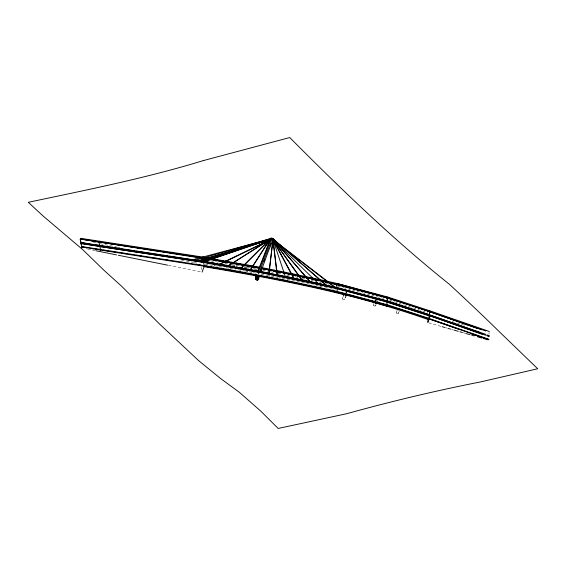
<?xml version="1.0" encoding="UTF-8"?>
<svg xmlns="http://www.w3.org/2000/svg" width="566" height="566" viewBox="0 0 566 566"><rect width="100%" height="100%" fill="white"/><g stroke="black" fill="none" stroke-linecap="round" stroke-linejoin="round"><path stroke-width="0.42" stroke-dasharray="2.83 2.12" d="M486.35 335.723L488.833 336.586L489.088 332.483M486.406 334.817L488.89 335.68A0.863 0.439 20.5 0 1 489.682 336.367A0.863 0.439 20.5 0 1 488.833 336.586L488.974 335.461L485.685 334.315M342.451 298.494L343.031 296.938M373.341 304.975L373.921 303.418M375.548 305.739L376.128 304.183M396.271 312.545L397.106 310.302M398.436 313.281L399.271 311.045M488.974 335.461L489.187 335.532A0.863 0.439 20.5 0 1 489.767 336.147A0.863 0.439 20.5 0 1 489.13 336.409L488.833 336.586M374.798 300.199L376.213 300.376M232.053 265.199L235.378 265.291M244.017 267.244L246.507 267.329M254.304 269.289L257.622 269.423M210.453 260.827L219.049 262.299M205.295 264.131L208.734 264.711M209.597 264.853L223.351 267.202M227.631 263.791L225.063 263.332L225.395 265.001M231.926 264.555L240.493 266.105M225.926 267.647L229.357 268.256M230.213 268.411L235.364 269.324M243.918 266.728L252.464 268.326M237.932 269.791L244.781 271.043M245.637 271.199L247.349 271.51M253.32 268.489L258.45 269.451M249.061 271.829L252.478 272.479M253.335 272.635L259.313 273.767M262.716 270.279L269.543 271.602M261.025 274.093L269.55 275.748M270.392 271.772L277.206 273.13M278.055 273.3L283.163 274.326M271.255 276.088L274.666 276.76M275.515 276.93L278.069 277.439M278.925 277.609L280.623 277.948M93.468 242.333L96.807 243.005M100.21 243.684L116.624 246.981M117.487 247.158L120.084 247.682M181.438 260.006L193.537 262.44M194.4 262.61L196.989 263.133M87.617 249.09L95.13 250.596M168.406 265.32L201.241 271.921M286.559 275.026L290.811 275.897M282.328 278.295L290.825 280.029M295.056 276.781L298.445 277.489M292.523 280.382L312.022 284.514M305.23 278.932L302.69 278.38L304.989 279.604M311.159 280.205L313.698 280.75M312.871 284.698L314.562 285.066M318.764 281.868L321.304 282.427M316.252 285.434L318.785 286M319.634 286.184L323.858 287.118M326.37 283.559L328.903 284.125M325.549 287.486L329.766 288.441M330.608 288.632L335.666 289.778M338.178 286.29L383.607 298.402M452.043 321.651L466.469 325.783M428.646 322.846L441.317 326.469M444.692 327.438L447.232 328.16M451.456 329.37L453.147 329.858M463.278 332.758L464.969 333.24M389.634 300.178L427.634 312.623M486.456 335.504L488.932 336.367M345.968 292.297L346.873 292.756M247.342 267.357L248.884 268.135M377.805 300.744L377.947 301.43A1.995 1.012 20.5 0 0 377.819 301.126M377.755 300.886L377.89 301.579M269.253 274.927L269.522 276.25M258.167 272.777L258.429 274.1M247.059 270.682L247.321 272.005M236.213 265.32L236.546 266.982M201.114 267.131L201.609 269.614M214.401 263.742L214.762 265.716M346.017 292.127A2.349 1.196 20.5 0 1 346.583 292.367M345.868 292.672A1.238 0.63 20.5 0 1 346.427 292.955M375.109 299.973A2.349 1.196 20.5 0 1 376.263 300.206A1.995 1.012 20.5 0 0 374.862 300.03M375.831 299.93A1.995 1.012 20.5 0 1 376.326 300.065M375.032 300.716A1.21 0.616 20.5 0 1 375.803 300.68M342.671 299.039A1.217 0.623 20.5 0 0 344.666 299.442A1.217 0.623 20.5 0 0 343.463 298.218A1.217 0.623 20.5 0 0 342.671 299.039M373.553 305.491A1.167 0.594 20.5 0 0 375.47 305.881A1.167 0.594 20.5 0 0 374.317 304.706A1.167 0.594 20.5 0 0 373.553 305.491M396.49 313.055A1.146 0.58 20.5 0 0 398.365 313.415A1.146 0.58 20.5 0 0 397.219 312.269A1.146 0.58 20.5 0 0 396.49 313.055"/><path stroke-width="0.85" d="M327.325 286.276L272.607 238.406M259.377 275.847L258.443 277.177L256.964 276.427L255.698 279.194L256.455 279.845L257.962 275.812M335.617 288.044L272.458 239.333M250.483 270.456L250.299 269.961L269.522 239.751M272.501 239.376L272.812 238.802L310.684 282.356L272.791 238.795M387.448 297.992L387.752 297.023L429.792 310.791L489.385 331.52M427.854 321.743L427.96 320.016M427.797 322.599L429.042 319.281L429.417 314.738L387.314 300.949L429.445 314.753L485.685 334.315M429.297 315.043L429.792 310.791M477.499 328.45L429.502 311.753L429.58 311.392L387.526 297.617L336.904 283.439L336.494 285.674M204.135 266.657C280.043 279.583 356.042 294.079 428.816 319.797L429.127 318.891L488.706 339.642M202.953 257.091L80.605 238.307L80.386 238.902L202.777 257.926L258.903 268.072L258.903 267.69L236.496 263.523L202.692 257.841L258.903 268.072L259.122 267.095L202.961 257.091L202.685 257.841L204.34 266.105C265.68 276.618 327.084 287.797 386.691 306.001L387.526 297.617L336.685 284.033L261.478 268.192C318.191 279.795 374.897 292.169 429.488 311.753L429.58 311.392L485.854 330.961M485.628 335.221L429.382 315.651L387.158 302.067L429.254 315.856L429.346 314.972M219.021 264.711L270.251 239.934M272.586 238.675L327.41 286.049M398.301 309.652L398.351 309.043M337.039 287.988L337.279 292.233L386.903 305.463L386.988 305.088L386.698 306.001M387.229 300.242L387.512 297.617L387.441 297.992L429.594 311.562M294.263 278.79L272.961 239.291M273.321 240.309L272.211 241.866L268.093 251.99L260.65 272.423L258.167 271.906L269.041 243.967L269.932 241.406L269.572 239.163A1.868 1.535 -11.4 0 1 271.857 238.13L272.274 238.265A1.868 1.535 -11.4 0 1 273.088 239.114L268.907 273.81L272.791 240.798M277.411 275.416L273.102 240.175L293.995 278.918M277.107 275.401L273.088 241.151M203.753 261.867L203.604 262.447L81.256 243.656L81.15 242.517L203.491 261.294L258.379 271.05M257.551 280.064L258.761 276.017M257.771 280.021L258.832 276.017M258.443 277.177L259.002 276.017C259.292 282.314 253.342 279.745 256.624 275.5L255.747 277.46M257.297 280.071L258.499 275.989M219.247 264.853L219.318 264.478M257.94 279.937L258.811 276.795M257.523 276.986L257.792 275.72M258.146 279.569C260.77 276.569 255.16 278.472 256.738 275.14M256.731 279.958L258.039 275.847M257.997 277.156L258.308 275.939M257.863 279.767L258.436 277.602M257.643 279.816L258.266 277.651M258.23 277.184L258.577 275.996M95.965 250.766L100.14 251.608L100.649 250.243L98.979 241.979L99.255 241.229M80.117 239.644L80.386 238.902L99.085 242.064L80.429 239.135M387.25 301.827L336.593 288.327L270.506 274.291L203.689 262.221L99.913 246.578L99.8 245.439L95.491 245M98.937 249.592C100.239 249.04 100.741 251.134 100.918 249.5L226.98 269.168L282.519 279.639L337.548 291.483L387.194 304.713L429.332 318.517L488.911 339.275L488.691 339.869M202.734 258.075L202.741 257.686L98.979 241.979M387.158 302.046L336.989 288.667L314.569 283.651L259.334 272.366L203.604 262.447L203.505 261.301L199.94 260.99M257.389 279.816L258.054 277.658M81.15 242.517L90.404 244.208M83.69 247.2L81.95 247.087L83.641 247.356M81.773 247.915L82.268 246.571L100.904 249.493M99.071 242.064L225.261 261.902L225.487 260.926M99.8 245.446L104.958 246.458M272.593 239.121L335.808 287.776M387.505 297.836L325.577 281.684L325.853 280.934L336.897 283.439M260.7 270.817L261.351 268.907M314.781 278.493L292.58 273.767L292.36 274.743L281.175 272.239L314.562 279.47L314.781 278.493L325.853 280.934M314.562 279.088L314.562 279.47L314.562 279.088L336.728 284.266L292.304 274.517M292.58 273.767L281.451 271.489L281.224 272.465L270.017 270.017L303.468 277.078L303.694 276.102M255.655 278.246L255.471 277.658M269.741 240.479L257.99 270.958L258.167 271.906M261.421 268.348L281.224 272.465L281.231 272.083M257.728 275.684L256.2 279.703M281.451 271.489L270.293 269.267L270.074 270.237L261.464 268.567M247.929 264.98L247.703 265.956L236.546 263.742L236.715 262.928M247.703 265.956L247.71 265.574M250.292 270.039L269.791 239.927M225.318 261.747L236.546 263.742M264.06 261.237L264.761 259.327M202.727 257.686L202.748 258.075L214.012 259.575L258.903 267.69M202.104 272.09L204.63 265.362M202.692 257.841L213.955 259.73L214.231 258.98M214.79 264.322L214.691 263.169L203.505 261.301M225.954 266.246L225.855 265.1L230.914 266.239M226.973 269.734L226.754 269.756C295.134 281.981 363.513 295.777 429.106 319.111L429.509 311.533M240.338 267.937L236.998 267.081L237.104 268.234M248.05 269.366L248.226 270.272L248.042 269.345L249.634 269.649M255.422 277.8L256.731 275.274M255.966 277.418L255.563 277.411M255.811 279.371L257.021 276.569M255.981 279.54L257.141 276.724M271.857 238.13L272.048 239.057L259.278 272.062M259.532 272.161L259.355 271.836M257.021 280.029L257.82 277.63L256.83 279.703M270.244 273.611L292.438 277.821L337.003 287.535L387.307 300.999M270.421 274.51L270.322 273.364L260.48 271.454M271.234 278.026L271.454 277.432M281.493 276.717L281.387 275.564L271.1 273.76M281.302 275.791L292.438 277.821L292.537 278.974M292.353 278.069L303.461 280.135L303.56 281.288M314.569 283.651L314.463 282.505L324.445 284.946L315.22 282.908M314.654 283.425L325.549 286.071L325.372 285.172M336.324 287.62L336.911 287.754L325.365 285.151L325.549 286.071M336.593 288.327L337.081 288.448L337.003 287.535L336.593 288.327L336.409 287.401M337.223 291.992L333.905 291.08M337.562 291.483L337.06 292.771M343.329 296.152L344.199 293.811M345.331 297.737L346.208 295.395M386.967 305.307L387.194 304.72M429.332 318.517L429.042 319.281M214.061 259.801L214.012 259.575M191.499 260.36L191.641 259.999M260.367 275.281L260.091 275.642M256.292 276.583L256.745 275.416L255.846 277.206M273.152 239.758L273.279 240.677M257.756 277.092L258.223 275.918M270.194 245.361L270.973 243.465M336.643 284.415L336.678 284.033M387.307 300.978L337.768 287.981M387.526 297.617L386.04 297.964L387.462 297.773L336.621 284.182L336.919 287.776M386.911 305.463L386.988 305.088M398.584 309.772L398.818 309.241M376.022 302.93A1.167 0.594 20.5 0 1 374.918 302.548L375.442 302.838L375.668 302.336M429.382 315.651L482.218 334.287M256.547 279.59L257.572 277.566M258.612 277.128L259.355 275.883M256.292 279.455L257.339 277.467M256.073 279.293L257.134 277.34M255.903 279.123L256.964 277.199M255.79 278.946L256.844 277.05M345.486 294.9L346.052 294.928A1.217 0.623 20.5 0 1 344.63 294.532L345.67 294.695M375.442 302.838L376.164 302.477M240.635 268.348L269.989 239.276L240.868 268.574M345.791 294.943L346.406 294.454M204.616 265.928L202.6 265.447M227.688 266.041L270.47 239.107M227.829 266.303L269.749 239.581M218.872 264.435L270.102 239.701M345.55 294.737L345.96 294.596M203.364 261.895L270.498 238.994M203.42 262.008L270.548 239.177M270.958 238.852L200.711 261.464L270.838 238.527M270.138 239.383L197.675 261.103M197.711 261.188L271.072 239.446L270.93 239.057M194.86 260.424L270.152 238.689M270.895 238.894L191.23 260.119M302.605 280.672L272.918 239.446L302.336 280.856M106.698 246.726L119.766 248.722M121.513 248.99L123.254 249.259M124.994 249.521L134.581 250.993M136.328 251.254L138.069 251.523M139.809 251.792L149.396 253.257M151.136 253.526L152.884 253.787M154.624 254.056L160.723 254.99M162.463 255.259L164.211 255.521M165.951 255.79L167.692 256.058M169.439 256.32L175.538 257.254M177.278 257.523L182.507 258.322M184.254 258.591L193.834 260.056M103.26 250.257L105.007 250.519M106.748 250.788L108.488 251.056M110.236 251.318L111.976 251.587M113.716 251.856L115.457 252.118M121.563 253.052L123.303 253.32M125.044 253.589L126.791 253.851M136.371 255.316L138.118 255.584M139.859 255.853L141.599 256.122M151.186 257.587L152.933 257.848M154.674 258.117L156.414 258.386M166.001 259.851L167.741 260.119M169.489 260.381L171.229 260.65M180.816 262.115L182.556 262.383M187.785 263.183L189.532 263.452M195.631 264.386L197.371 264.647M199.112 264.916L200.859 265.185M100.691 250.094L226.754 269.756M92.095 244.47L93.793 244.738M81.327 243.43L99.984 246.351M85.388 247.462L87.079 247.731M92.159 248.531L93.857 248.792M95.548 249.061L97.246 249.323M85.339 247.618L87.03 247.887M100.677 250.087L81.999 246.932M206.081 266.006L207.8 266.296M209.519 266.586L211.238 266.869M212.958 267.159L214.677 267.449M213.955 259.73L225.204 261.676M214.606 263.395L218.037 263.989M219.757 264.287L224.914 265.178M216.396 267.739L218.115 268.036M219.834 268.334L221.554 268.631M232.626 266.544L234.345 266.848M229.28 269.982L230.992 270.286M232.711 270.59L234.423 270.895M242.05 268.249L247.186 269.19M238.71 271.659L240.423 271.977M242.135 272.288L243.847 272.6M251.233 269.947L258.365 271.291M254.113 274.51L255.818 274.835M261.704 267.598L270.293 269.267M260.855 271.772L267.676 273.095M285.497 277.092L273.428 240.883M266.062 276.795L267.775 277.128M274.588 278.465L276.293 278.805M101.003 251.778L116.561 254.905M118.287 255.252L167.543 265.15M283.106 280.17L284.804 280.517M259.009 267.923L236.496 263.523L236.489 263.905M261.506 268.447L270.017 270.017M303.383 280.382L314.463 282.505M314.611 279.321L325.676 281.769L303.475 276.696L314.512 279.243M317.031 287.309L315.389 287.174M318.722 287.684L322.096 288.427M328.853 289.934L332.221 290.698M340.69 292.742L343.215 293.414M344.899 293.867L347.425 294.539M349.109 294.992L351.635 295.664M353.318 296.11L355.844 296.782M361.731 298.353L364.256 299.032M370.15 300.603L375.201 301.947M376.885 302.393L383.621 304.19M336.904 283.439L387.745 297.023M336.621 284.182L357.563 290.025M442.159 326.709L444.692 327.438M448.074 328.407L450.607 329.129M453.989 330.098L458.212 331.308M459.903 331.789L462.436 332.511M465.818 333.48L470.042 334.69M471.726 335.171L474.266 335.9M477.64 336.862L481.864 338.072M483.555 338.56L487.779 339.77M272.586 239.036L273.343 240.416A1.868 1.535 -11.4 0 0 269.763 240.09L269.572 239.163M397.728 308.604L427.472 318.347M407.584 312.007L415.02 314.441M429.566 311.611L481.701 329.745M430.174 315.262L479.791 332.518M431.603 319.783L459.741 329.568M470.495 333.31L487.878 339.352M470.431 333.452L484.503 338.348M273.18 239.574L318.679 283.884M303.418 276.852L303.475 276.696M325.577 281.684L325.627 281.528M326.327 289.36L326.313 289.75M271.185 277.786L271.178 278.175M257.912 278.033L258.195 279.427M249.033 273.781L248.976 273.937M237.904 271.744L237.847 271.892M226.704 269.522L226.697 269.911M215.54 267.591L215.483 267.746M80.337 239.05L81.999 247.321M80.28 240.472L81.108 244.611M240.975 268.312L241.031 268.716M269.763 240.09L269.932 241.406M201.008 261.45L201.05 261.817M376.206 302.676A2.349 1.196 20.5 0 1 375.619 302.513M203.293 160.602C145.901 178.198 86.966 189.886 28.3 202.31L42.924 215.851L82.749 249.663L103.903 270.23L121.549 286.17L159.768 324.233L198.616 360.613L220.733 378.64L239.276 392.21L260.976 411.326L278.175 428.455L346.618 413.732A2358.748 1241.825 -47.9 0 1 480.322 381.965L537.7 368.763L499.162 331.556A2363.687 1612.272 77.4 0 0 449.163 284.104C392.663 238.986 340.654 188.754 289.735 137.545L203.293 160.602M344.404 294.355L344.178 293.973A1.217 0.623 20.5 0 0 344.418 294.348"/></g></svg>
